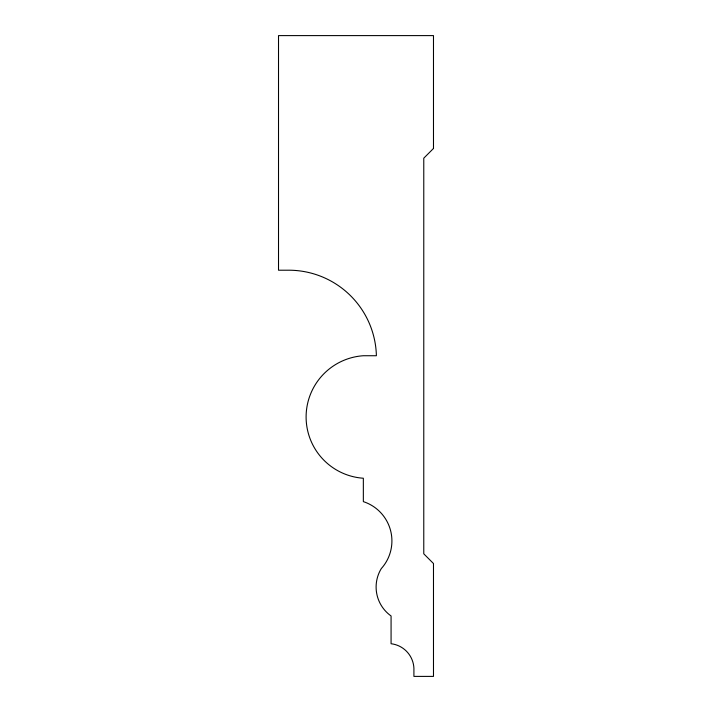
<?xml version="1.0" encoding="UTF-8"?>
<svg xmlns="http://www.w3.org/2000/svg" width="712" height="712" viewBox="0 0 712 712"><rect width="100%" height="100%" fill="white"/><g stroke="black" fill="none" stroke-linecap="round" stroke-linejoin="round"><path stroke-width="1.07" d="M433.483 148.47L423.774 158.18L423.774 553.82L433.483 563.53L433.483 676.4L413.912 676.4L413.912 668.23A25.855 25.855 0 0 0 391.075 643.737L391.075 615.969A35.449 35.449 0 0 1 381.285 568.603A41.323 41.323 0 0 0 363.343 501.631L363.343 478.233A61.392 61.392 0 0 1 306.107 416.983A61.392 61.392 0 0 1 363.343 355.733L376.39 355.733A87.71 87.71 0 0 0 287.506 270.213L278.517 270.213L278.517 35.6L433.483 35.6L433.483 148.47"/></g></svg>
